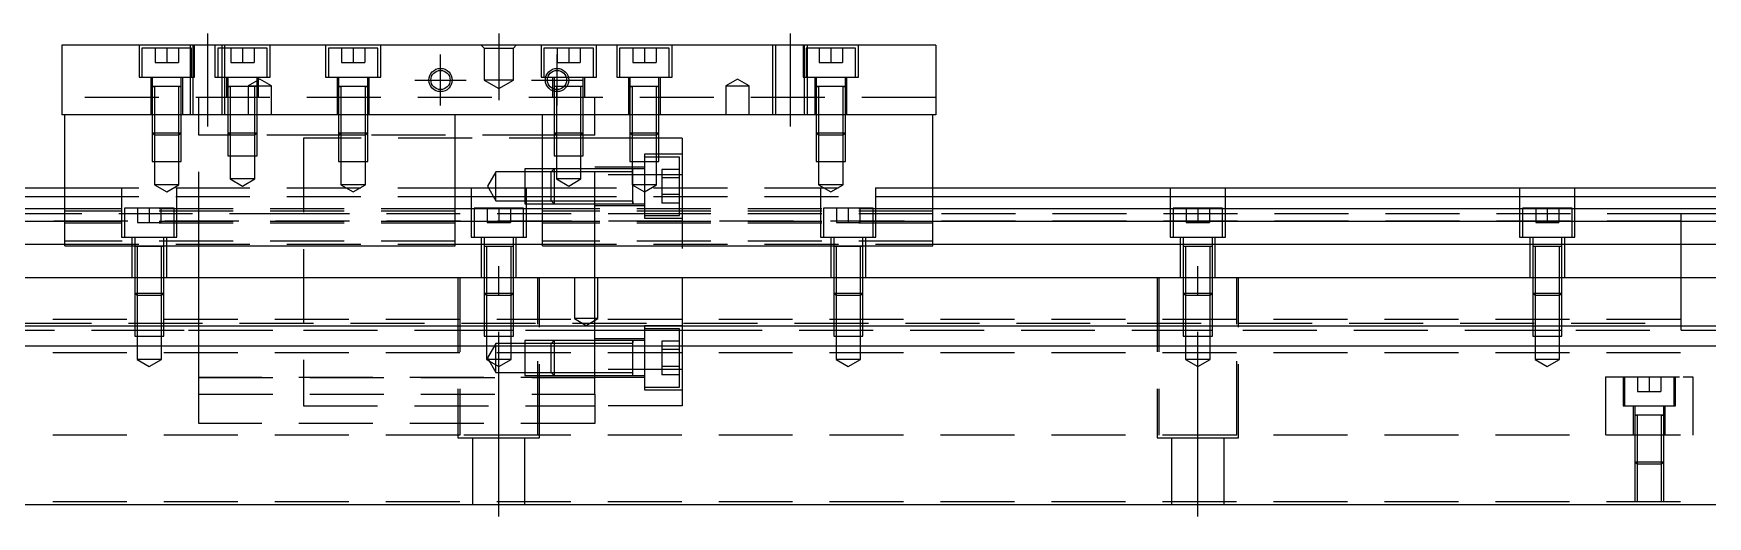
# Model space of a CAD drawing. Extents: x -20 to 746, y -280 to 102.
# Drawn here: x 180.1 to 467.5, y -239 to -156 of the extents above; entities that cross this region are included whole.
import ezdxf

# ---------------------------------------------------------------- set-up
doc = ezdxf.new("R2010")
doc.units = 0
doc.linetypes.add('CENTER', pattern=[50.8, 31.75, -6.35, 6.35, -6.35])
doc.linetypes.add('DASHED', pattern=[19.05, 12.7, -6.35])
doc.layers.get('0').update_dxf_attribs({"linetype": 'CONTINUOUS'})
doc.layers.add('CENTER', color=1, linetype='CENTER')

msp = doc.modelspace()

# ---------------------------------------------------------------- linework, layer by layer
at = {"color": 7, "linetype": 'CONTINUOUS'}
for p, q in [((335, -158.03), (185, -158.03)), ((185, -158.03), (185, -170.03)), ((335, -158.03), (335, -170.03)), ((269.9, -165.13), (269.9, -165.676966)), ((269.9, -165.676966), (269.9, -166.027498)), ((271.67033, -165.13), (271.229838, -165.13)), ((335, -170.03), (185, -170.03)), ((185.5, -192.53), (185.5, -170.03)), ((252.5, -192.53), (252.5, -170.03)), ((267.5, -192.53), (267.5, -170.03)), ((334.5, -192.53), (334.5, -170.03)), ((0, -182.53), (185.5, -182.53)), ((252.5, -182.53), (267.5, -182.53)), ((334.5, -182.53), (520, -182.53)), ((0, -184.069608), (185.5, -184.069608)), ((185.5, -186.15154), (0, -186.15154)), ((252.5, -184.069608), (267.5, -184.069608)), ((267.5, -186.15154), (252.5, -186.15154)), ((334.5, -184.069608), (520, -184.069608)), ((520, -186.15154), (334.5, -186.15154)), ((185.5, -188.366666), (0, -188.366666)), ((267.5, -188.366666), (252.5, -188.366666)), ((520, -188.366666), (334.5, -188.366666)), ((0, -192.211934), (185.5, -192.211934)), ((185.5, -192.53), (252.5, -192.53)), ((252.5, -192.211934), (267.5, -192.211934)), ((267.5, -192.53), (334.5, -192.53)), ((334.5, -192.211934), (520, -192.211934)), ((520, -198.03), (0, -198.03)), ((520, -206.33), (0, -206.33)), ((520, -209.73), (0, -209.73)), ((520, -237.03), (0, -237.03))]:
    msp.add_line(p, q, dxfattribs=at)
at = {"color": 3, "linetype": 'DASHED'}
for p, q in [((198.25, -158.03), (198.25, -163.53)), ((207.000006, -158.03), (207.000006, -170.03)), ((207.5, -158.03), (207.5, -170.03)), ((207.75, -163.53), (207.75, -158.03)), ((211.25, -158.03), (211.25, -163.53)), ((212.5, -170.03), (212.5, -158.03)), ((212.999994, -170.03), (212.999994, -158.03)), ((220.75, -163.53), (220.75, -158.03)), ((230.25, -158.03), (230.25, -163.53)), ((239.75, -163.53), (239.75, -158.03)), ((257.5, -158.53), (257, -158.03)), ((262.5, -158.53), (263, -158.03)), ((267.25, -158.03), (267.25, -163.53)), ((276.75, -163.53), (276.75, -158.03)), ((280.25, -158.03), (280.25, -163.53)), ((289.75, -163.53), (289.75, -158.03)), ((307.000006, -158.03), (307.000006, -170.03)), ((307.5, -158.03), (307.5, -170.03)), ((312.25, -158.03), (312.25, -163.53)), ((312.5, -170.03), (312.5, -158.03)), ((312.999994, -170.03), (312.999994, -158.03)), ((321.75, -163.53), (321.75, -158.03)), ((207.25, -158.53), (198.75, -158.53)), ((198.75, -158.53), (198.75, -163.53)), ((201, -158.53), (201, -161.03)), ((203, -158.53), (203, -161.03)), ((205, -158.53), (205, -161.03)), ((207.25, -163.53), (207.25, -158.53)), ((212.999994, -158.53), (211.75, -158.53)), ((211.75, -158.53), (211.75, -163.53)), ((220.25, -158.53), (212.999994, -158.53)), ((214, -158.53), (214, -161.03)), ((216, -158.53), (216, -161.03)), ((218, -158.53), (218, -161.03)), ((220.25, -163.53), (220.25, -158.53)), ((239.25, -158.53), (230.75, -158.53)), ((230.75, -158.53), (230.75, -163.53)), ((233, -158.53), (233, -161.03)), ((235, -158.53), (235, -161.03)), ((237, -158.53), (237, -161.03)), ((239.25, -163.53), (239.25, -158.53)), ((257.5, -158.53), (257.5, -164.03)), ((257.5, -158.53), (262.5, -158.53)), ((262.5, -164.03), (262.5, -158.53)), ((276.25, -158.53), (267.75, -158.53)), ((267.75, -158.53), (267.75, -163.53)), ((270, -158.53), (270, -161.03)), ((272, -158.53), (272, -161.03)), ((274, -158.53), (274, -161.03)), ((276.25, -163.53), (276.25, -158.53)), ((289.25, -158.53), (280.75, -158.53)), ((280.75, -158.53), (280.75, -163.53)), ((283, -158.53), (283, -161.03)), ((285, -158.53), (285, -161.03)), ((287, -158.53), (287, -161.03)), ((289.25, -163.53), (289.25, -158.53)), ((321.25, -158.53), (312.75, -158.53)), ((312.75, -158.53), (312.75, -163.53)), ((315, -158.53), (315, -161.03)), ((317, -158.53), (317, -161.03)), ((319, -158.53), (319, -161.03)), ((321.25, -163.53), (321.25, -158.53)), ((198.25, -163.53), (207.75, -163.53)), ((200.25, -163.53), (200.25, -170.03)), ((200.5, -163.53), (200.5, -165.13)), ((201, -161.03), (203, -161.03)), ((203, -161.03), (205, -161.03)), ((205.5, -165.13), (205.5, -163.53)), ((205.75, -170.03), (205.75, -163.53)), ((211.25, -163.53), (220.75, -163.53)), ((213.25, -163.53), (213.25, -167.03)), ((213.5, -163.53), (213.5, -165.13)), ((214, -161.03), (216, -161.03)), ((216, -161.03), (218, -161.03)), ((218.5, -165.13), (218.5, -163.53)), ((218.75, -167.03), (218.75, -163.53)), ((230.25, -163.53), (239.75, -163.53)), ((232.25, -163.53), (232.25, -170.03)), ((232.5, -163.53), (232.5, -165.13)), ((233, -161.03), (235, -161.03)), ((235, -161.03), (237, -161.03)), ((237.5, -165.13), (237.5, -163.53)), ((237.75, -170.03), (237.75, -163.53)), ((267.25, -163.53), (276.75, -163.53)), ((269.25, -163.53), (269.25, -167.03)), ((269.5, -163.53), (269.5, -165.13)), ((270, -161.03), (272, -161.03)), ((272, -161.03), (274, -161.03)), ((274.5, -165.13), (274.5, -163.53)), ((274.75, -167.03), (274.75, -163.53)), ((280.25, -163.53), (289.75, -163.53)), ((282.25, -163.53), (282.25, -170.03)), ((282.5, -163.53), (282.5, -165.13)), ((283, -161.03), (285, -161.03)), ((285, -161.03), (287, -161.03)), ((287.5, -165.13), (287.5, -163.53)), ((287.75, -170.03), (287.75, -163.53)), ((312.25, -163.53), (321.75, -163.53)), ((314.25, -163.53), (314.25, -170.03)), ((314.5, -163.53), (314.5, -165.13)), ((315, -161.03), (317, -161.03)), ((317, -161.03), (319, -161.03)), ((319.5, -165.13), (319.5, -163.53)), ((319.75, -170.03), (319.75, -163.53)), ((200.5, -165.125), (200.5, -165.13)), ((200.5, -165.13), (200.757448, -165.13)), ((200.757468, -165.13), (200.5, -165.13)), ((200.5, -165.13), (200.5, -165.135)), ((200.5, -165.13), (200.5, -170.02998)), ((205.242552, -165.13), (200.757468, -165.13)), ((200.9, -165.13), (200.9, -170.02998)), ((205.1, -170.02998), (205.1, -165.13)), ((205.5, -165.13), (205.242552, -165.13)), ((205.242602, -165.13), (205.5, -165.13)), ((205.5, -165.13), (205.5, -165.125)), ((205.5, -165.135), (205.5, -165.13)), ((205.5, -170.02998), (205.5, -165.13)), ((213.5, -165.125), (213.5, -165.13)), ((213.5, -165.13), (213.757448, -165.13)), ((213.757468, -165.13), (213.5, -165.13)), ((213.5, -165.13), (213.5, -165.135)), ((213.5, -165.13), (213.5, -167.02998)), ((218.5, -165.13), (213.757468, -165.13)), ((213.9, -165.13), (213.9, -167.02998)), ((219, -163.8753), (217, -165.03)), ((217, -165.03), (219, -165.03)), ((217, -165.03), (217, -170.03)), ((218.1, -167.02998), (218.1, -165.13)), ((218.5, -165.13), (218.5, -165.125)), ((218.5, -165.135), (218.5, -165.13)), ((218.5, -167.02998), (218.5, -165.13)), ((221, -165.03), (219, -163.8753)), ((219, -165.03), (221, -165.03)), ((221, -170.03), (221, -165.03)), ((232.5, -165.125), (232.5, -165.13)), ((232.5, -165.13), (232.757448, -165.13)), ((232.757468, -165.13), (232.5, -165.13)), ((232.5, -165.13), (232.5, -170.02998)), ((232.5, -165.13), (232.5, -165.135)), ((237.242552, -165.13), (232.757468, -165.13)), ((232.9, -165.13), (232.9, -170.02998)), ((237.1, -170.02998), (237.1, -165.13)), ((237.5, -165.13), (237.242552, -165.13)), ((237.242602, -165.13), (237.5, -165.13)), ((237.5, -165.13), (237.5, -165.125)), ((237.5, -170.02998), (237.5, -165.13)), ((237.5, -165.135), (237.5, -165.13)), ((262.5, -164.03), (257.5, -164.03)), ((257.5, -164.03), (260, -165.473376)), ((260, -165.473376), (262.5, -164.03)), ((269.5, -165.125), (269.5, -165.13)), ((269.757468, -165.13), (269.5, -165.13)), ((269.5, -165.13), (269.5, -165.135)), ((269.5, -165.13), (269.5, -165.602418)), ((269.5, -165.602418), (269.5, -165.966492)), ((269.5, -165.966492), (269.5, -167.02998)), ((271.229562, -165.13), (269.757468, -165.13)), ((269.9, -166.027498), (269.9, -167.02998)), ((271.669968, -165.13), (271.229562, -165.13)), ((274.242552, -165.13), (271.669968, -165.13)), ((274.1, -167.02998), (274.1, -165.13)), ((274.5, -165.13), (274.242552, -165.13)), ((274.5, -165.13), (274.5, -165.125)), ((274.5, -165.135), (274.5, -165.13)), ((274.5, -167.02998), (274.5, -165.13)), ((282.5, -165.125), (282.5, -165.13)), ((282.5, -165.13), (282.757448, -165.13)), ((282.757468, -165.13), (282.5, -165.13)), ((282.5, -165.13), (282.5, -165.135)), ((282.5, -165.13), (282.5, -170.02998)), ((287.242552, -165.13), (282.757468, -165.13)), ((282.9, -165.13), (282.9, -170.02998)), ((287.1, -170.02998), (287.1, -165.13)), ((287.5, -165.13), (287.242552, -165.13)), ((287.242602, -165.13), (287.5, -165.13)), ((287.5, -165.13), (287.5, -165.125)), ((287.5, -165.135), (287.5, -165.13)), ((287.5, -170.02998), (287.5, -165.13)), ((301, -163.8753), (299, -165.03)), ((299, -165.03), (301, -165.03)), ((299, -165.03), (299, -170.03)), ((303, -165.03), (301, -163.8753)), ((301, -165.03), (303, -165.03)), ((303, -170.03), (303, -165.03)), ((314.5, -165.125), (314.5, -165.13)), ((314.5, -165.13), (314.757448, -165.13)), ((314.757468, -165.13), (314.5, -165.13)), ((314.5, -165.13), (314.5, -165.135)), ((314.5, -165.13), (314.5, -170.02998)), ((319.242552, -165.13), (314.757468, -165.13)), ((314.9, -165.13), (314.9, -170.02998)), ((319.1, -170.02998), (319.1, -165.13)), ((319.5, -165.13), (319.242552, -165.13)), ((319.242602, -165.13), (319.5, -165.13)), ((319.5, -165.13), (319.5, -165.125)), ((319.5, -165.135), (319.5, -165.13)), ((319.5, -170.02998), (319.5, -165.13)), ((335, -167.03), (185, -167.03)), ((208.5, -170.03), (208.5, -167.03)), ((213.5, -167.03), (213.5, -173.13)), ((213.500006, -167.03), (213.500006, -173.13)), ((213.9, -167.03), (213.9, -173.53)), ((218.1, -173.53), (218.1, -167.03)), ((218.499994, -173.13), (218.499994, -167.03)), ((218.5, -173.13), (218.5, -167.03)), ((269.5, -167.03), (269.5, -173.13)), ((269.500006, -167.03), (269.500006, -173.13)), ((269.9, -167.03), (269.9, -173.53)), ((274.1, -170.03), (274.1, -167.03)), ((274.499994, -170.03), (274.499994, -167.03)), ((274.5, -170.03), (274.5, -167.03)), ((276.5, -170.03), (276.5, -167.03)), ((200.5, -170.03), (200.5, -173.13)), ((200.500006, -170.03), (200.500006, -173.130006)), ((200.9, -170.03), (200.9, -173.53)), ((205.1, -173.53), (205.1, -170.03)), ((205.499994, -173.130006), (205.499994, -170.03)), ((205.5, -173.13), (205.5, -170.03)), ((208.5, -192.53), (208.5, -170.03)), ((232.5, -170.03), (232.5, -173.13)), ((232.500006, -170.03), (232.500006, -173.130006)), ((232.9, -170.03), (232.9, -173.53)), ((237.1, -173.53), (237.1, -170.03)), ((237.499994, -173.130006), (237.499994, -170.03)), ((237.5, -173.13), (237.5, -170.03)), ((274.1, -173.53), (274.1, -170.03)), ((274.499994, -173.130006), (274.499994, -170.03)), ((274.5, -173.13), (274.5, -170.03)), ((276.5, -192.53), (276.5, -170.03)), ((282.5, -170.03), (282.5, -173.13)), ((282.500006, -170.03), (282.500006, -173.130006)), ((282.9, -170.03), (282.9, -173.53)), ((287.1, -173.53), (287.1, -170.03)), ((287.499994, -173.130006), (287.499994, -170.03)), ((287.5, -173.13), (287.5, -170.03)), ((314.5, -170.03), (314.5, -173.13)), ((314.500006, -170.03), (314.500006, -173.130006)), ((314.9, -170.03), (314.9, -173.53)), ((319.1, -173.53), (319.1, -170.03)), ((319.499994, -173.130006), (319.499994, -170.03)), ((319.5, -173.13), (319.5, -170.03)), ((200.5, -173.13), (205.5, -173.13)), ((200.5, -173.13), (200.9, -173.53)), ((200.500006, -173.13002), (200.500006, -178.03)), ((205.1, -173.53), (200.9, -173.53)), ((200.9, -173.53002), (200.9, -178.03)), ((205.1, -173.53), (205.5, -173.13)), ((205.1, -178.03), (205.1, -173.53002)), ((205.499994, -178.03), (205.499994, -173.13002)), ((213.9, -173.53), (208.5, -173.53)), ((213.5, -173.13), (218.5, -173.13)), ((213.5, -173.13), (213.9, -173.53)), ((213.500006, -173.13002), (213.500006, -177.03)), ((218.1, -173.53), (213.9, -173.53)), ((213.9, -173.53002), (213.9, -177.03)), ((218.1, -173.53), (218.5, -173.13)), ((232.9, -173.53), (218.1, -173.53)), ((218.1, -177.03), (218.1, -173.53002)), ((218.499994, -177.03), (218.499994, -173.13002)), ((226.5, -174.03), (226.5, -220.03)), ((274.499994, -174.03), (226.5, -174.03)), ((232.5, -173.13), (237.5, -173.13)), ((232.5, -173.13), (232.9, -173.53)), ((232.500006, -173.13002), (232.500006, -178.03)), ((237.1, -173.53), (232.9, -173.53)), ((232.9, -173.53002), (232.9, -178.03)), ((237.1, -173.53), (237.5, -173.13)), ((269.9, -173.53), (237.1, -173.53)), ((237.1, -178.03), (237.1, -173.53002)), ((237.499994, -178.03), (237.499994, -173.13002)), ((269.5, -173.13), (274.5, -173.13)), ((269.5, -173.13), (269.9, -173.53)), ((269.500006, -173.13002), (269.500006, -177.03)), ((274.1, -173.53), (269.9, -173.53)), ((269.9, -173.53002), (269.9, -177.03)), ((274.1, -173.53), (274.5, -173.13)), ((276.5, -173.53), (274.1, -173.53)), ((274.1, -177.03), (274.1, -173.53002)), ((274.499994, -177.03), (274.499994, -173.13002)), ((276.5, -174.03), (274.499994, -174.03)), ((282.500006, -174.03), (276.5, -174.03)), ((282.5, -173.13), (287.5, -173.13)), ((282.5, -173.13), (282.9, -173.53)), ((282.500006, -173.13002), (282.500006, -178.03)), ((287.499994, -174.03), (282.500006, -174.03)), ((287.1, -173.53), (282.9, -173.53)), ((282.9, -173.53002), (282.9, -178.03)), ((287.1, -173.53), (287.5, -173.13)), ((287.1, -178.03), (287.1, -173.53002)), ((287.499994, -178.03), (287.499994, -173.13002)), ((291.5, -174.03), (287.499994, -174.03)), ((291.5, -174.03), (291.5, -180.2968)), ((314.5, -173.13), (319.5, -173.13)), ((314.5, -173.13), (314.9, -173.53)), ((314.500006, -173.13002), (314.500006, -178.03)), ((319.1, -173.53), (314.9, -173.53)), ((314.9, -173.53002), (314.9, -178.03)), ((319.1, -173.53), (319.5, -173.13)), ((319.1, -178.03), (319.1, -173.53002)), ((319.499994, -178.03), (319.499994, -173.13002)), ((200.500006, -178.03), (205.499994, -178.03)), ((200.9, -178.03), (200.9, -182.03)), ((205.1, -182.03), (205.1, -178.03)), ((213.500006, -177.03), (218.499994, -177.03)), ((213.9, -177.03), (213.9, -181.03)), ((218.1, -181.03), (218.1, -177.03)), ((232.500006, -178.03), (237.499994, -178.03)), ((232.9, -178.03), (232.9, -182.03)), ((237.1, -182.03), (237.1, -178.03)), ((269.500006, -177.03), (274.499994, -177.03)), ((269.9, -177.03), (269.9, -181.03)), ((274.1, -181.03), (274.1, -177.03)), ((282.500006, -178.03), (287.499994, -178.03)), ((282.9, -178.03), (282.9, -182.03)), ((285, -176.78), (285, -187.78)), ((291.5, -176.78), (285, -176.78)), ((287.499994, -177.28), (285, -177.28)), ((287.1, -182.03), (287.1, -178.03)), ((291, -177.28), (287.499994, -177.28)), ((291, -187.28), (291, -177.28)), ((314.500006, -178.03), (319.499994, -178.03)), ((314.9, -178.03), (314.9, -182.03)), ((319.1, -182.03), (319.1, -178.03)), ((218.1, -181.03), (213.9, -181.03)), ((213.9, -181.03), (216, -182.242436)), ((216, -182.242436), (218.1, -181.03)), ((259.5, -179.78), (258.056624, -182.28)), ((259.5, -184.78), (259.5, -179.78)), ((264.5, -179.78), (259.5, -179.78)), ((264.5, -179.280006), (264.5, -185.279994)), ((269.49998, -179.280006), (264.5, -179.280006)), ((268.99998, -179.78), (264.5, -179.78)), ((269.5, -179.28), (269, -179.78)), ((269, -184.78), (269, -179.78)), ((276.5, -179.78), (269, -179.78)), ((269.5, -179.28), (269.5, -185.28)), ((276.5, -179.28), (269.5, -179.28)), ((276.5, -179.280006), (269.5, -179.280006)), ((274.1, -181.03), (269.9, -181.03)), ((269.9, -181.03), (272, -182.242436)), ((272, -182.242436), (274.1, -181.03)), ((285, -178.98), (276.5, -178.98)), ((291.5, -180.2968), (276.5, -180.2968)), ((283.005, -179.28), (276.50002, -179.28)), ((283, -179.78), (276.50002, -179.78)), ((285, -179.28), (282.995, -179.28)), ((283, -179.78), (283, -179.279994)), ((283, -182.28), (283, -179.279994)), ((283, -185.280006), (283, -179.279994)), ((283, -184.78), (283, -179.78)), ((288, -179.393248), (288, -180.836624)), ((291, -179.393248), (288, -179.393248)), ((291, -180.836624), (288, -180.836624)), ((288, -180.836624), (288, -183.723376)), ((291.5, -180.2968), (291.5, -198.03)), ((185.5, -182.53), (252.5, -182.53)), ((195.25, -182.53), (195.25, -191.03)), ((205.1, -182.03), (200.9, -182.03)), ((200.9, -182.03), (203, -183.242436)), ((203, -183.242436), (205.1, -182.03)), ((204.75, -191.03), (204.75, -182.53)), ((237.1, -182.03), (232.9, -182.03)), ((232.9, -182.03), (235, -183.242436)), ((235, -183.242436), (237.1, -182.03)), ((255.25, -182.53), (255.25, -191.03)), ((258.056624, -182.28), (259.5, -184.78)), ((264.75, -191.03), (264.75, -182.53)), ((267.5, -182.53), (334.5, -182.53)), ((287.1, -182.03), (282.9, -182.03)), ((282.9, -182.03), (285, -183.242436)), ((283, -184.930204), (283, -182.031394)), ((285, -183.242436), (287.1, -182.03)), ((291, -183.723376), (288, -183.723376)), ((288, -183.723376), (288, -185.166752)), ((319.1, -182.03), (314.9, -182.03)), ((314.9, -182.03), (317, -183.242436)), ((315.25, -182.53), (315.25, -191.03)), ((317, -183.242436), (319.1, -182.03)), ((324.75, -191.03), (324.75, -182.53)), ((375.25, -182.53), (375.25, -191.03)), ((384.75, -191.03), (384.75, -182.53)), ((435.25, -182.53), (435.25, -191.03)), ((444.75, -191.03), (444.75, -182.53)), ((185.5, -184.069608), (252.5, -184.069608)), ((252.5, -186.15154), (185.5, -186.15154)), ((252.5, -186.55668), (185.5, -186.55668)), ((204.25, -186.03), (195.75, -186.03)), ((195.75, -186.03), (195.75, -191.03)), ((198, -186.03), (198, -188.53)), ((200, -186.03), (200, -188.53)), ((202, -186.03), (202, -188.53)), ((204.25, -191.03), (204.25, -186.03)), ((264.25, -186.03), (255.75, -186.03)), ((255.75, -186.03), (255.75, -191.03)), ((258, -186.03), (258, -188.53)), ((259.5, -184.78), (264.5, -184.78)), ((260, -186.03), (260, -188.53)), ((262, -186.03), (262, -188.53)), ((264.25, -191.03), (264.25, -186.03)), ((264.5, -184.78), (268.99998, -184.78)), ((264.5, -185.279994), (269.49998, -185.279994)), ((267.5, -184.069608), (334.5, -184.069608)), ((334.5, -186.15154), (267.5, -186.15154)), ((334.5, -186.55668), (267.5, -186.55668)), ((269, -184.78), (269.5, -185.28)), ((269, -184.78), (276.5, -184.78)), ((269.5, -185.279994), (276.5, -185.279994)), ((269.5, -185.28), (276.5, -185.28)), ((276.5, -185.58), (285, -185.58)), ((276.50002, -184.78), (283, -184.78)), ((276.50002, -185.28), (283.005, -185.28)), ((282.995, -185.28), (285, -185.28)), ((283, -185.280006), (283, -184.78)), ((283, -185.28), (283, -184.930204)), ((283, -184.930204), (283, -185.28)), ((291, -185.166752), (288, -185.166752)), ((324.25, -186.03), (315.75, -186.03)), ((315.75, -186.03), (315.75, -191.03)), ((318, -186.03), (318, -188.53)), ((320, -186.03), (320, -188.53)), ((322, -186.03), (322, -188.53)), ((324.25, -191.03), (324.25, -186.03)), ((384.25, -186.03), (375.75, -186.03)), ((375.75, -186.03), (375.75, -191.03)), ((378, -186.03), (378, -188.53)), ((380, -186.03), (380, -188.53)), ((382, -186.03), (382, -188.53)), ((384.25, -191.03), (384.25, -186.03)), ((444.25, -186.03), (435.75, -186.03)), ((435.75, -186.03), (435.75, -191.03)), ((438, -186.03), (438, -188.53)), ((440, -186.03), (440, -188.53)), ((442, -186.03), (442, -188.53)), ((444.25, -191.03), (444.25, -186.03)), ((463, -188.28), (25, -188.28)), ((185.5, -187.03), (28, -187.03)), ((226.49998, -187.03), (185.5, -187.03)), ((252.5, -188.366666), (185.5, -188.366666)), ((252.5, -188.61), (185.5, -188.61)), ((198, -188.53), (200, -188.53)), ((200, -188.53), (202, -188.53)), ((291.5, -187.03), (226.5, -187.03)), ((258, -188.53), (260, -188.53)), ((260, -188.53), (262, -188.53)), ((334.5, -188.366666), (267.5, -188.366666)), ((334.5, -188.61), (267.5, -188.61)), ((285, -187.28), (291, -187.28)), ((285, -187.78), (291.5, -187.78)), ((334.5, -187.03), (291.50002, -187.03)), ((318, -188.53), (320, -188.53)), ((320, -188.53), (322, -188.53)), ((463, -187.03), (334.5, -187.03)), ((378, -188.53), (380, -188.53)), ((380, -188.53), (382, -188.53)), ((438, -188.53), (440, -188.53)), ((440, -188.53), (442, -188.53)), ((463, -187.03), (462.995, -187.03)), ((463, -187.030502), (463, -187.03)), ((472, -187.03), (463, -187.03)), ((463.005, -187.03), (463, -187.03)), ((463, -197.230066), (463, -187.030502)), ((252.5, -191.707372), (185.5, -191.707372)), ((185.5, -192.211934), (252.5, -192.211934)), ((195.25, -191.03), (204.75, -191.03)), ((197, -191.03), (197, -198.03)), ((197.5, -191.03), (197.5, -192.63)), ((202.5, -192.63), (202.5, -191.03)), ((203, -198.03), (203, -191.03)), ((208.5, -198.03), (208.5, -192.53)), ((255.25, -191.03), (264.75, -191.03)), ((257, -191.03), (257, -198.03)), ((257.5, -191.03), (257.5, -192.63)), ((262.5, -192.63), (262.5, -191.03)), ((263, -198.03), (263, -191.03)), ((334.5, -191.707372), (267.5, -191.707372)), ((267.5, -192.211934), (334.5, -192.211934)), ((276.5, -198.03), (276.5, -192.53)), ((315.25, -191.03), (324.75, -191.03)), ((317, -191.03), (317, -198.03)), ((317.5, -191.03), (317.5, -192.63)), ((322.5, -192.63), (322.5, -191.03)), ((323, -198.03), (323, -191.03)), ((375.25, -191.03), (384.75, -191.03)), ((377, -191.03), (377, -198.03)), ((377.5, -191.03), (377.5, -192.63)), ((382.5, -192.63), (382.5, -191.03)), ((383, -198.03), (383, -191.03)), ((435.25, -191.03), (444.75, -191.03)), ((437, -191.03), (437, -198.03)), ((437.5, -191.03), (437.5, -192.63)), ((442.5, -192.63), (442.5, -191.03)), ((443, -198.03), (443, -191.03)), ((197.5, -192.625), (197.5, -192.63)), ((197.757468, -192.63), (197.5, -192.63)), ((197.5, -192.63), (197.5, -198.02998)), ((197.5, -192.63), (197.5, -192.635)), ((202.242552, -192.63), (197.757468, -192.63)), ((197.9, -192.63), (197.9, -198.02998)), ((202.1, -198.02998), (202.1, -192.63)), ((202.5, -192.63), (202.242552, -192.63)), ((202.5, -192.63), (202.5, -192.625)), ((202.5, -198.02998), (202.5, -192.63)), ((202.5, -192.635), (202.5, -192.63)), ((257.5, -192.625), (257.5, -192.63)), ((257.757468, -192.63), (257.5, -192.63)), ((257.5, -192.63), (257.5, -198.02998)), ((257.5, -192.63), (257.5, -192.635)), ((262.242552, -192.63), (257.757468, -192.63)), ((257.9, -192.63), (257.9, -198.02998)), ((262.1, -198.02998), (262.1, -192.63)), ((262.5, -192.63), (262.242552, -192.63)), ((262.5, -192.63), (262.5, -192.625)), ((262.5, -198.02998), (262.5, -192.63)), ((262.5, -192.635), (262.5, -192.63)), ((317.5, -192.625), (317.5, -192.63)), ((317.757468, -192.63), (317.5, -192.63)), ((317.5, -192.63), (317.5, -198.02998)), ((317.5, -192.63), (317.5, -192.635)), ((322.242552, -192.63), (317.757468, -192.63)), ((317.9, -192.63), (317.9, -198.02998)), ((322.1, -198.02998), (322.1, -192.63)), ((322.5, -192.63), (322.242552, -192.63)), ((322.5, -192.63), (322.5, -192.625)), ((322.5, -198.02998), (322.5, -192.63)), ((322.5, -192.635), (322.5, -192.63)), ((377.5, -192.625), (377.5, -192.63)), ((377.757468, -192.63), (377.5, -192.63)), ((377.5, -192.63), (377.5, -198.02998)), ((377.5, -192.63), (377.5, -192.635)), ((382.242552, -192.63), (377.757468, -192.63)), ((377.9, -192.63), (377.9, -198.02998)), ((382.1, -198.02998), (382.1, -192.63)), ((382.5, -192.63), (382.242552, -192.63)), ((382.5, -192.63), (382.5, -192.625)), ((382.5, -198.02998), (382.5, -192.63)), ((382.5, -192.635), (382.5, -192.63)), ((437.5, -192.625), (437.5, -192.63)), ((437.757468, -192.63), (437.5, -192.63)), ((437.5, -192.63), (437.5, -198.02998)), ((437.5, -192.63), (437.5, -192.635)), ((442.242552, -192.63), (437.757468, -192.63)), ((437.9, -192.63), (437.9, -198.02998)), ((442.1, -198.02998), (442.1, -192.63)), ((442.5, -192.63), (442.242552, -192.63)), ((442.5, -192.63), (442.5, -192.625)), ((442.5, -198.02998), (442.5, -192.63)), ((442.5, -192.635), (442.5, -192.63)), ((197.5, -198.03), (197.5, -200.63)), ((197.500006, -198.03), (197.500006, -200.630006)), ((197.9, -198.03), (197.9, -201.03)), ((202.1, -201.03), (202.1, -198.03)), ((202.499994, -200.630006), (202.499994, -198.03)), ((202.5, -200.63), (202.5, -198.03)), ((208.5, -206.33), (208.5, -198.03)), ((253, -198.03), (253, -225.53)), ((253.291796, -198.03), (253.291796, -225.03)), ((257.5, -198.03), (257.5, -200.63)), ((257.500006, -198.03), (257.500006, -200.630006)), ((257.9, -198.03), (257.9, -201.03)), ((262.1, -201.03), (262.1, -198.03)), ((262.499994, -200.630006), (262.499994, -198.03)), ((262.5, -200.63), (262.5, -198.03)), ((266.708204, -225.03), (266.708204, -198.03)), ((267, -225.53), (267, -198.03)), ((273, -198.03), (273, -205.03)), ((276.5, -206.33), (276.5, -198.03)), ((277, -205.03), (277, -198.03)), ((291.5, -198.03), (291.5, -201.03)), ((317.5, -198.03), (317.5, -200.63)), ((317.500006, -198.03), (317.500006, -200.630006)), ((317.9, -198.03), (317.9, -201.03)), ((322.1, -201.03), (322.1, -198.03)), ((322.499994, -200.630006), (322.499994, -198.03)), ((322.5, -200.63), (322.5, -198.03)), ((373, -198.03), (373, -225.53)), ((373.291796, -198.03), (373.291796, -225.03)), ((377.5, -198.03), (377.5, -200.63)), ((377.500006, -198.03), (377.500006, -200.630006)), ((377.9, -198.03), (377.9, -201.03)), ((382.1, -201.03), (382.1, -198.03)), ((382.499994, -200.630006), (382.499994, -198.03)), ((382.5, -200.63), (382.5, -198.03)), ((386.708204, -225.03), (386.708204, -198.03)), ((387, -225.53), (387, -198.03)), ((437.5, -198.03), (437.5, -200.63)), ((437.500006, -198.03), (437.500006, -200.630006)), ((437.9, -198.03), (437.9, -201.03)), ((442.1, -201.03), (442.1, -198.03)), ((442.499994, -200.630006), (442.499994, -198.03)), ((442.5, -200.63), (442.5, -198.03)), ((463, -207.03), (463, -197.230066)), ((197.5, -200.63), (202.5, -200.63)), ((197.5, -200.63), (197.9, -201.03)), ((197.500006, -200.63002), (197.500006, -206.33)), ((202.1, -201.03), (197.9, -201.03)), ((197.9, -201.03002), (197.9, -208.03)), ((202.1, -201.03), (202.5, -200.63)), ((202.1, -208.03), (202.1, -201.03002)), ((202.499994, -206.33), (202.499994, -200.63002)), ((257.5, -200.63), (262.5, -200.63)), ((257.5, -200.63), (257.9, -201.03)), ((257.500006, -200.63002), (257.500006, -206.33)), ((262.1, -201.03), (257.9, -201.03)), ((257.9, -201.03002), (257.9, -208.03)), ((262.1, -201.03), (262.5, -200.63)), ((262.1, -208.03), (262.1, -201.03002)), ((262.499994, -206.33), (262.499994, -200.63002)), ((291.5, -201.03), (291.5, -206.33)), ((317.5, -200.63), (322.5, -200.63)), ((317.5, -200.63), (317.9, -201.03)), ((317.500006, -200.63002), (317.500006, -206.33)), ((322.1, -201.03), (317.9, -201.03)), ((317.9, -201.03002), (317.9, -208.03)), ((322.1, -201.03), (322.5, -200.63)), ((322.1, -208.03), (322.1, -201.03002)), ((322.499994, -206.33), (322.499994, -200.63002)), ((377.5, -200.63), (382.5, -200.63)), ((377.5, -200.63), (377.9, -201.03)), ((377.500006, -200.63002), (377.500006, -206.33)), ((382.1, -201.03), (377.9, -201.03)), ((377.9, -201.03002), (377.9, -208.03)), ((382.1, -201.03), (382.5, -200.63)), ((382.1, -208.03), (382.1, -201.03002)), ((382.499994, -206.33), (382.499994, -200.63002)), ((437.5, -200.63), (442.5, -200.63)), ((437.5, -200.63), (437.9, -201.03)), ((437.500006, -200.63002), (437.500006, -206.33)), ((442.1, -201.03), (437.9, -201.03)), ((437.9, -201.03002), (437.9, -208.03)), ((442.1, -201.03), (442.5, -200.63)), ((442.1, -208.03), (442.1, -201.03002)), ((442.499994, -206.33), (442.499994, -200.63002)), ((520, -205.18), (0, -205.18)), ((25, -205.78), (463, -205.78)), ((197.500006, -206.33), (197.500006, -208.03)), ((202.499994, -208.03), (202.499994, -206.33)), ((208.5, -209.73), (208.5, -206.33)), ((257.500006, -206.33), (257.500006, -208.03)), ((262.499994, -208.03), (262.499994, -206.33)), ((277, -205.03), (273, -205.03)), ((273, -205.03), (275, -206.1847)), ((275, -206.1847), (277, -205.03)), ((276.5, -209.73), (276.5, -206.33)), ((285, -206.28), (285, -217.28)), ((291.5, -206.28), (285, -206.28)), ((287.500006, -206.78), (285, -206.78)), ((291, -206.78), (287.500006, -206.78)), ((291, -208.03), (291, -206.78)), ((291.5, -206.33), (291.5, -208.03)), ((317.500006, -206.33), (317.500006, -208.03)), ((322.499994, -208.03), (322.499994, -206.33)), ((377.500006, -206.33), (377.500006, -208.03)), ((382.499994, -208.03), (382.499994, -206.33)), ((437.500006, -206.33), (437.500006, -208.03)), ((442.499994, -208.03), (442.499994, -206.33)), ((56.708204, -207.03), (193.291796, -207.03)), ((193.291796, -207.03), (206.708204, -207.03)), ((197.500006, -207.03), (202.499994, -207.03)), ((197.500006, -208.03), (202.499994, -208.03)), ((197.9, -208.03), (197.9, -212.03)), ((202.1, -212.03), (202.1, -208.03)), ((206.708204, -207.03), (208.5, -207.03)), ((208.5, -207.03), (226.49998, -207.03)), ((208.5, -218.03), (208.5, -209.73)), ((226.5, -207.029994), (276.5, -207.029994)), ((226.5, -207.03), (276.5, -207.03)), ((257.500006, -207.03), (262.499994, -207.03)), ((257.500006, -208.03), (262.499994, -208.03)), ((257.9, -208.03), (257.9, -212.03)), ((259.5, -209.28), (258.056624, -211.78)), ((259.5, -214.28), (259.5, -209.28)), ((264.5, -209.28), (259.5, -209.28)), ((262.1, -212.03), (262.1, -208.03)), ((264.5, -208.780006), (264.5, -214.779994)), ((269.49998, -208.780006), (264.5, -208.780006)), ((268.99998, -209.28), (264.5, -209.28)), ((269.5, -208.78), (269, -209.28)), ((269, -214.28), (269, -209.28)), ((276.5, -209.28), (269, -209.28)), ((269.5, -208.78), (269.5, -214.78)), ((276.5, -208.78), (269.5, -208.78)), ((276.5, -208.780006), (269.5, -208.780006)), ((276.5, -207.029994), (285, -207.029994)), ((276.5, -207.03), (285, -207.03)), ((285, -208.48), (276.5, -208.48)), ((276.5, -218.03), (276.5, -209.73)), ((283.005, -208.78), (276.50002, -208.78)), ((283, -209.28), (276.50002, -209.28)), ((285, -208.78), (282.995, -208.78)), ((283, -208.78), (283, -209.12965)), ((283, -209.129602), (283, -208.78)), ((283, -208.78), (283, -209.12965)), ((283, -209.129602), (283, -208.78)), ((283, -209.72965), (283, -209.129602)), ((283, -209.73), (283, -209.28)), ((283, -211.61996), (283, -209.72965)), ((285, -207.029994), (287.500006, -207.029994)), ((285, -207.03), (287.500006, -207.03)), ((287.500006, -207.029994), (291, -207.029994)), ((287.500006, -207.03), (291, -207.03)), ((288, -208.893248), (288, -210.336624)), ((291, -208.893248), (288, -208.893248)), ((291, -207.029994), (291.5, -207.029994)), ((291, -207.03), (291.5, -207.03)), ((291, -209.73), (291, -208.03)), ((291, -216.78), (291, -209.73)), ((291.5, -208.03), (291.5, -209.73)), ((291.5, -209.73), (291.5, -213.7632)), ((291.50002, -207.03), (292.499994, -207.03)), ((292.499994, -207.03), (463.005, -207.03)), ((317.500006, -207.03), (322.499994, -207.03)), ((317.500006, -208.03), (322.499994, -208.03)), ((317.9, -208.03), (317.9, -212.03)), ((322.1, -212.03), (322.1, -208.03)), ((377.500006, -207.03), (382.499994, -207.03)), ((377.500006, -208.03), (382.499994, -208.03)), ((377.9, -208.03), (377.9, -212.03)), ((382.1, -212.03), (382.1, -208.03)), ((437.500006, -207.03), (442.499994, -207.03)), ((437.500006, -208.03), (442.499994, -208.03)), ((437.9, -208.03), (437.9, -212.03)), ((442.1, -212.03), (442.1, -208.03)), ((462.995, -207.03), (463.291796, -207.03)), ((463.291796, -207.03), (472, -207.03)), ((520, -210.88), (0, -210.88)), ((202.1, -212.03), (197.9, -212.03)), ((197.9, -212.03), (200, -213.242436)), ((200, -213.242436), (202.1, -212.03)), ((262.1, -212.03), (257.9, -212.03)), ((257.9, -212.03), (260, -213.242436)), ((258.056624, -211.78), (259.5, -214.28)), ((260, -213.242436), (262.1, -212.03)), ((283, -214.430204), (283, -211.61996)), ((291, -210.336624), (288, -210.336624)), ((288, -210.336624), (288, -213.223376)), ((322.1, -212.03), (317.9, -212.03)), ((317.9, -212.03), (320, -213.242436)), ((320, -213.242436), (322.1, -212.03)), ((382.1, -212.03), (377.9, -212.03)), ((377.9, -212.03), (380, -213.242436)), ((380, -213.242436), (382.1, -212.03)), ((442.1, -212.03), (437.9, -212.03)), ((437.9, -212.03), (440, -213.242436)), ((440, -213.242436), (442.1, -212.03)), ((208.5, -215.120052), (276.5, -215.120052)), ((276.5, -215.120052), (208.5, -215.120052)), ((259.5, -214.28), (264.5, -214.28)), ((264.5, -214.28), (268.99998, -214.28)), ((264.5, -214.779994), (269.49998, -214.779994)), ((269, -214.28), (276.5, -214.28)), ((269, -214.28), (269.5, -214.78)), ((269.5, -214.779994), (276.5, -214.779994)), ((269.5, -214.78), (276.5, -214.78)), ((291.5, -213.7632), (276.5, -213.7632)), ((276.5, -215.08), (285, -215.08)), ((276.50002, -214.28), (283, -214.28)), ((276.50002, -214.78), (283, -214.78)), ((282.995, -214.78), (283, -214.78)), ((283, -214.780006), (283, -214.28)), ((283, -214.78), (283, -214.430204)), ((283, -214.78), (285, -214.78)), ((283, -214.78), (283.005, -214.78)), ((291, -213.223376), (288, -213.223376)), ((288, -213.223376), (288, -214.666752)), ((291, -214.666752), (288, -214.666752)), ((291.5, -213.7632), (291.5, -220.03)), ((450, -215.03), (463.291796, -215.03)), ((450, -215.03), (450, -225.03)), ((453, -215.03), (453, -220.03)), ((453.25, -215.03), (453.25, -220.03)), ((455.5, -215.03), (455.5, -217.53)), ((457.5, -215.03), (457.5, -217.53)), ((459.5, -215.03), (459.5, -217.53)), ((461.75, -220.03), (461.75, -215.03)), ((462, -220.03), (462, -215.03)), ((463.291796, -215.03), (465, -215.03)), ((465, -215.03), (465, -225.03)), ((208.5, -218.03), (276.5, -218.03)), ((208.5, -223.03), (208.5, -218.03)), ((276.5, -218.03), (276.5, -223.03)), ((285, -216.78), (291, -216.78)), ((285, -217.28), (291.5, -217.28)), ((455.5, -217.53), (457.5, -217.53)), ((457.5, -217.53), (459.5, -217.53)), ((226.5, -220.03), (276.5, -220.03)), ((291.5, -220.03), (276.5, -220.03)), ((453, -220.03), (462, -220.03)), ((454.75, -220.03), (454.75, -225.03)), ((455, -220.03), (455, -221.635)), ((460, -221.635), (460, -220.03)), ((460.25, -225.03), (460.25, -220.03)), ((276.5, -223.03), (208.5, -223.03)), ((455, -221.625), (455, -225.02998)), ((455, -221.63), (455.257448, -221.63)), ((455.257468, -221.63), (455, -221.63)), ((459.742552, -221.63), (455.257468, -221.63)), ((455.4, -221.63), (455.4, -225.02998)), ((459.6, -225.02998), (459.6, -221.63)), ((460, -221.63), (459.742552, -221.63)), ((459.742602, -221.63), (460, -221.63)), ((460, -225.02998), (460, -221.625)), ((520, -225.03), (0, -225.03)), ((253, -225.53), (260, -225.53)), ((266.708204, -225.03), (253.291796, -225.03)), ((255.5, -225.53), (255.5, -237.03)), ((260, -225.53), (267, -225.53)), ((264.5, -237.03), (264.5, -225.53)), ((373, -225.53), (380, -225.53)), ((386.708204, -225.03), (373.291796, -225.03)), ((375.5, -225.53), (375.5, -237.03)), ((380, -225.53), (387, -225.53)), ((384.5, -237.03), (384.5, -225.53)), ((455, -225.03), (455, -229.63)), ((455.000006, -225.03), (455.000006, -229.630006)), ((455.4, -225.03), (455.4, -230.03)), ((459.6, -230.03), (459.6, -225.03)), ((459.999994, -229.630006), (459.999994, -225.03)), ((460, -229.63), (460, -225.03)), ((455, -229.63), (460, -229.63)), ((455, -229.63), (455.4, -230.03)), ((455.000006, -229.63002), (455.000006, -236.53)), ((459.6, -230.03), (460, -229.63)), ((459.999994, -236.53), (459.999994, -229.63002)), ((459.6, -230.03), (455.4, -230.03)), ((455.4, -230.03002), (455.4, -236.53)), ((459.6, -236.53), (459.6, -230.03002)), ((520, -236.53), (6.499992, -236.53))]:
    msp.add_line(p, q, dxfattribs=at)
at = {"color": 3, "linetype": 'CONTINUOUS'}
for centre in [(250, -164.03), (270, -164.03)]:
    msp.add_circle(centre, 2, dxfattribs=at)
at = {"color": 7, "linetype": 'CONTINUOUS'}
for centre in [(250, -164.03), (270, -164.03)]:
    msp.add_circle(centre, 1.65, dxfattribs=at)
at = {"layer": 'CENTER', "color": 1, "linetype": 'CENTER'}
for p, q in [((210, -156.03), (210, -172.03)), ((260, -156.03), (260, -167.473376)), ((310, -156.03), (310, -172.03)), ((250, -168.43), (250, -159.63)), ((270, -168.43), (270, -159.63)), ((245.6, -164.03), (254.4, -164.03)), ((265.6, -164.03), (274.4, -164.03)), ((260, -239.03), (260, -196.03)), ((380, -239.03), (380, -196.03))]:
    msp.add_line(p, q, dxfattribs=at)

doc.saveas('drawing.dxf')
